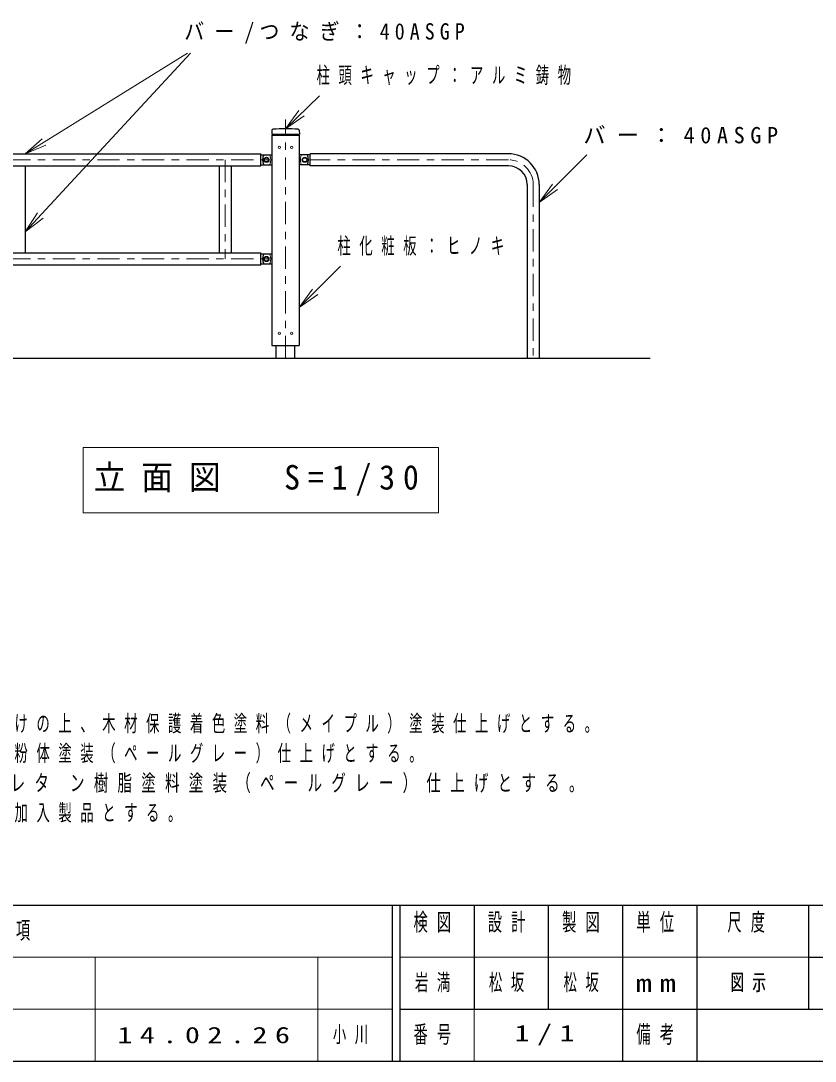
# Model space of a CAD drawing. Units: millimetres on the paper, scale 1:30. Extents: x -610 to 0, y 0 to 257.
# Drawn here: x -288.5 to -181.6, y 0 to 140 of the extents above; entities that cross this region are included whole.
import ezdxf

# ---------------------------------------------------------------- set-up
doc = ezdxf.new("R2010")
doc.units = ezdxf.units.MM
doc.linetypes.add('USER1', pattern=[4.5, 2.5, -2])
doc.linetypes.add('USER2', pattern=[6, 3, -1, 1, -1])
doc.layers.add('1_30', color=7, linetype='Continuous', lineweight=13)
doc.layers.add('NAKAMURA図枠', color=7, linetype='Continuous', lineweight=13)
doc.layers.add('CLASS1', color=7, linetype='Continuous')
doc.layers.add('図面情報', color=7, linetype='Continuous')
doc.styles.add('ＭＳ ゴシック', font='')
doc.styles.get('ＭＳ ゴシック').set_extended_font_data('MS Gothic')

# ---------------------------------------------------------------- blocks, each defined once
blk = doc.blocks.new('open_arrow')
at = {"color": 0, "linetype": 'Continuous', "lineweight": -2}
blk.add_lwpolyline([(7.5, 1.25), (0, 0), (7.5, -1.25)], dxfattribs=at)

msp = doc.modelspace()

# ---------------------------------------------------------------- linework, layer by layer
at = {"layer": '1_30'}
for p, q in [((-287.926, 122.077), (-266.045, 135.632)), ((-287.912, 111.58), (-265.668, 135.632)), ((-252.865, 125.434), (-248.283, 129.888)), ((-218.722, 115.511), (-212.313, 121.92)), ((-251.016, 101.399), (-245.474, 106.94)), ((-280.099, 82.557), (-280.099, 73.757)), ((-232.299, 82.557), (-280.099, 82.557)), ((-232.299, 73.757), (-232.299, 82.557)), ((-280.099, 73.757), (-232.299, 73.757))]:
    msp.add_line(p, q, dxfattribs=at)
at = {"layer": '1_30', "linetype": 'USER2'}
for p, q in [((-252.865, 94.601), (-252.865, 126.673)), ((-296.199, 121.267), (-254.699, 121.267)), ((-260.985, 121.267), (-260.985, 107.934)), ((-222.865, 121.267), (-249.532, 121.267)), ((-219.532, 117.934), (-219.532, 94.601)), ((-296.199, 107.934), (-254.699, 107.934))]:
    msp.add_line(p, q, dxfattribs=at)
at = {"layer": '1_30', "color": 3, "lineweight": 25}
for p, q in [((-254.7, 125.273), (-254.732, 124.736)), ((-254.699, 124.701), (-251.032, 124.701)), ((-254.699, 124.601), (-254.699, 96.267)), ((-254.699, 124.601), (-251.032, 124.601)), ((-251.032, 124.601), (-251.032, 96.267)), ((-251.031, 125.273), (-250.999, 124.736)), ((-292.865, 122.077), (-256.199, 122.077)), ((-256.199, 120.457), (-256.199, 122.077)), ((-256.199, 121.934), (-254.699, 121.934)), ((-255.81, 121.934), (-254.699, 121.934)), ((-249.921, 121.934), (-251.032, 121.934)), ((-249.532, 121.934), (-251.032, 121.934)), ((-249.532, 120.457), (-249.532, 122.077)), ((-222.865, 122.077), (-249.532, 122.077)), ((-292.865, 120.457), (-256.199, 120.457)), ((-287.912, 120.457), (-287.912, 108.744)), ((-261.795, 120.457), (-261.795, 108.744)), ((-260.175, 120.457), (-260.175, 108.744)), ((-256.199, 120.601), (-254.699, 120.601)), ((-255.81, 120.601), (-254.699, 120.601)), ((-249.921, 120.601), (-251.032, 120.601)), ((-249.532, 120.601), (-251.032, 120.601)), ((-222.865, 120.457), (-249.532, 120.457)), ((-220.342, 117.934), (-220.342, 94.601)), ((-218.722, 117.934), (-218.722, 94.601)), ((-292.865, 108.744), (-256.199, 108.744)), ((-256.199, 107.124), (-256.199, 108.744)), ((-256.199, 108.601), (-254.699, 108.601)), ((-255.81, 108.601), (-254.699, 108.601)), ((-292.865, 107.124), (-256.199, 107.124)), ((-256.199, 107.267), (-254.699, 107.267)), ((-255.81, 107.267), (-254.699, 107.267)), ((-254.699, 96.267), (-251.032, 96.267)), ((-254.115, 94.601), (-254.115, 96.267)), ((-251.615, 94.601), (-251.615, 96.267)), ((-295.19, 94.601), (-207.127, 94.601)), ((-295.19, 94.601), (-203.793, 94.601))]:
    msp.add_line(p, q, dxfattribs=at)
at = {"layer": '1_30'}
for centre in [(-253.699, 122.934), (-252.032, 122.934), (-253.699, 97.934), (-252.032, 97.934)]:
    msp.add_circle(centre, 0.158, dxfattribs=at)
at = {"layer": '1_30', "color": 3, "lineweight": 25}
for centre, radius in [((-255.449, 121.267), 0.35), ((-255.449, 121.267), 0.283), ((-250.282, 121.267), 0.35), ((-250.282, 121.267), 0.283), ((-255.449, 107.934), 0.35), ((-255.449, 107.934), 0.283)]:
    msp.add_circle(centre, radius, dxfattribs=at)
for centre, radius, start, end in [((-254.699, 124.734), 0.0333, 176.60137, 270), ((-254.667, 125.271), 0.0333, 103.17957, 176.60137), ((-254.697, 125.401), 0.1, 283.17957, 346.00918), ((-254.568, 125.369), 0.0333, 92.16948, 166.00918), ((-252.865, 80.428), 45.006, 90, 92.16948), ((-252.865, 80.428), 45.006, 87.83052, 90), ((-251.163, 125.369), 0.0333, 13.99082, 87.83052), ((-251.034, 125.401), 0.1, 193.99082, 256.82043), ((-251.064, 125.271), 0.0333, 3.39863, 76.82043), ((-251.032, 124.734), 0.0333, 270, 3.39863), ((-254.282, 121.267), 1.667, 156.42182, 203.57818), ((-251.449, 121.267), 1.667, 336.42182, 23.57818), ((-222.865, 117.934), 4.143, 0, 89.99998), ((-222.865, 117.934), 2.523, 0, 89.99998), ((-254.282, 107.934), 1.667, 156.42182, 203.57818)]:
    msp.add_arc(centre, radius, start, end, dxfattribs=at)
at = {"layer": '1_30', "linetype": 'USER1'}
for centre, start, end in [((-256.532, 121.267), 336.42182, 23.57818), ((-249.199, 121.267), 156.42182, 203.57818), ((-256.532, 107.934), 336.42182, 23.57818)]:
    msp.add_arc(centre, 1.667, start, end, dxfattribs=at)
at = {"layer": '1_30', "linetype": 'USER2'}
msp.add_arc((-222.865, 117.934), 3.333, 0, 89.99998, dxfattribs=at)
at = {"layer": 'NAKAMURA図枠', "color": 20, "lineweight": 25}
for p, q in [((-365, 21), (0, 21)), ((-365, 0), (0, 0))]:
    msp.add_line(p, q, dxfattribs=at)
at = {"layer": 'NAKAMURA図枠', "color": 3, "lineweight": 25}
for p, q in [((-238.5, 21), (-238.5, 0)), ((-237.5, 21), (-237.5, 0)), ((-227.5, 21), (-227.5, 7)), ((-217.5, 21), (-217.5, 7)), ((-207.5, 21), (-207.5, 0)), ((-197.5, 21), (-197.5, 7)), ((-182.5, 21), (-182.5, 7)), ((-182.5, 14), (-70, 14)), ((-237.5, 7), (0, 7)), ((-197.5, 7), (-197.5, 0))]:
    msp.add_line(p, q, dxfattribs=at)
at = {"layer": 'NAKAMURA図枠'}
for p, q in [((-365, 14), (-238.5, 14)), ((-278.5, 14), (-278.5, 0)), ((-248.5, 14), (-248.5, 0)), ((-237.5, 14), (-182.5, 14)), ((-365, 7), (-238.5, 7)), ((-227.5, 7), (-227.5, 0))]:
    msp.add_line(p, q, dxfattribs=at)

# ---------------------------------------------------------------- block references
at = {"layer": '1_30', "xscale": 0.4, "yscale": 0.4}
for p, rotation in [((-252.865, 125.434), 44.2), ((-287.926, 122.077), 31.8), ((-218.722, 115.511), 45), ((-287.912, 111.58), 47.2), ((-251.016, 101.399), 45)]:
    msp.add_blockref('open_arrow', p, dxfattribs=dict(at, rotation=rotation))

# ---------------------------------------------------------------- texts
at = {"layer": '1_30', "attachment_point": 4, "style": 'ＭＳ ゴシック'}
for s, insert, char_height in [('\\T1.5;\\W0.9;バー/つなぎ：40ASGP', (-266.508, 138.282), 2.199), ('\\T1.64;\\W0.6;柱頭キャップ：アルミ鋳物', (-248.699, 132.538), 2.199), ('\\T1.5;バー：40ASGP', (-212.79, 124.57), 2.199), ('\\T1.64;\\W0.6;柱化粧板：ヒノキ', (-245.891, 109.59), 2.199), ('\\T1.5;\\W0.95;立面図\u3000S=1/30', (-278.699, 78.157), 3.299)]:
    msp.add_mtext(s, dxfattribs=dict(at, insert=insert, char_height=char_height))
at = {"layer": 'CLASS1', "char_height": 2.199, "attachment_point": 7, "style": 'ＭＳ ゴシック'}
for s, insert in [('\\T1.64;\\W0.6;木材は、ヒノキ（一等材）とし、カンナ・ペーパーがけの上、木材保護着色塗料（メイプル）塗装仕上げとする。', (-360.183, 44.061)), ('\\T1.64;\\W0.6;鋼材は、電気亜鉛メッキ処理の上、ポリエステル樹脂粉体塗装（ペールグレー）仕上げとする。', (-360.183, 40.061)), ('\\T1.64;\\W0.65;キャップは、アルミ合金鋳物（AC-3AF）とし、ウレタ\\~ン樹脂塗料塗装（ペールグレー）仕上げとする。', (-360.183, 36.061)), ('\\T1.64;\\W0.6;本製品は、（一社）日本公園施設業協会賠償責任保険加入製品とする。', (-360.183, 32.061))]:
    msp.add_mtext(s, dxfattribs=dict(at, insert=insert))
at = {"layer": 'NAKAMURA図枠', "char_height": 2.346, "style": 'ＭＳ ゴシック'}
for s, insert, attachment_point in [('\\T1.64;\\W0.6;検図', (-232.5, 19.9), 2), ('\\T1.64;\\W0.6;設計', (-222.5, 19.9), 2), ('\\T1.64;\\W0.6;製図', (-212.5, 19.9), 2), ('\\T1.64;\\W0.6;単位', (-202.5, 19.9), 2), ('\\T1.64;\\W0.6;尺度', (-190.25, 19.9), 2), ('\\T1.64;\\W0.6;改\u3000\u3000訂\u3000\u3000事\u3000\u3000項', (-301.75, 17.5), 5), ('\\T1.5;\\W1.35;mm', (-202.5, 10.5), 5), ('\\T1.64;\\W0.6;番号', (-232.5, 3.5), 5), ('\\T1.64;\\W0.6;備考', (-202.5, 3.5), 5)]:
    msp.add_mtext(s, dxfattribs=dict(at, insert=insert, attachment_point=attachment_point))
at = {"layer": '図面情報', "char_height": 2.199, "style": 'ＭＳ ゴシック'}
for s, insert, attachment_point in [('\\T1.64;\\W0.6;岩満', (-232.5, 10.5), 5), ('\\T1.64;\\W0.6;松坂', (-225.5, 10.5), 4), ('\\T1.64;\\W0.6;松坂', (-212.5, 10.5), 5), ('\\T1.64;\\W0.6;図示', (-193, 10.5), 4), ('\\T1.64;\\W0.6;図示', (-190, 10.5), 5), ('\\T1.5;\\W1.35;14.02.26', (-275.5, 3.5), 4), ('\\T1.64;\\W0.6;小川', (-246.5, 3.5), 4), ('\\T1.5;\\W1.35;1/1', (-217.5, 3.5), 5)]:
    msp.add_mtext(s, dxfattribs=dict(at, insert=insert, attachment_point=attachment_point))

doc.saveas('drawing.dxf')
